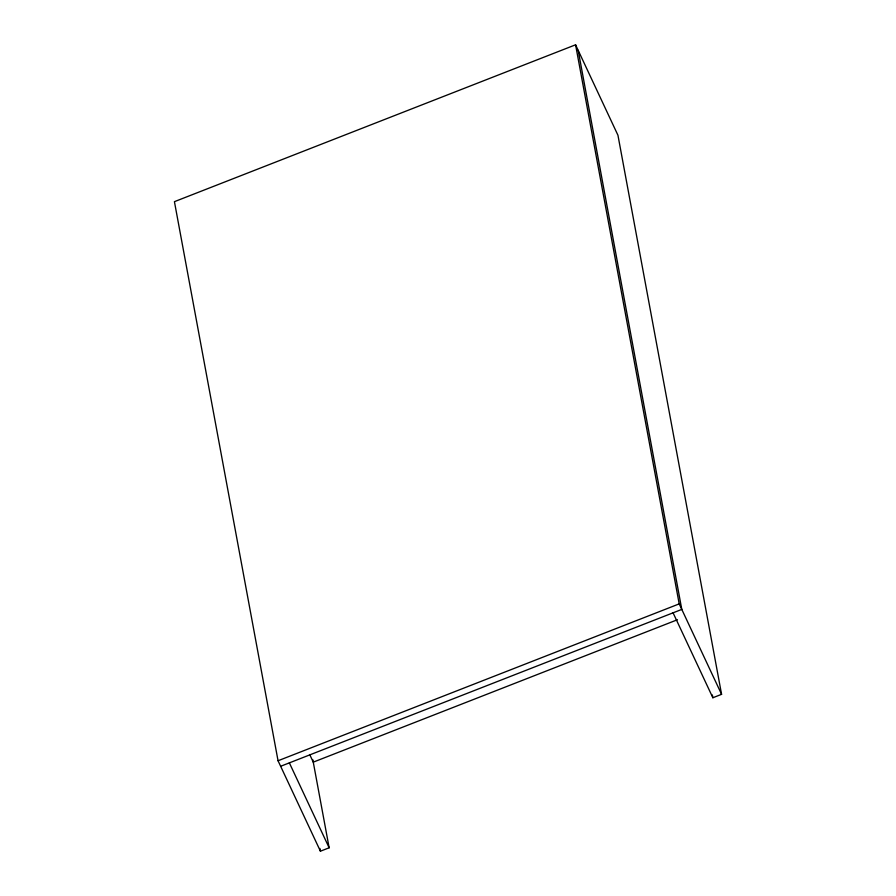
<?xml version="1.0" encoding="UTF-8"?>
<svg xmlns="http://www.w3.org/2000/svg" width="896" height="896" viewBox="0 0 896 896"><rect width="100%" height="100%" fill="white"/><g stroke="black" fill="none" stroke-linecap="round" stroke-linejoin="round"><path stroke-width="1.34" d="M673.075 612.83L712.858 697.749L721.571 694.333L617.949 135.251L575.579 44.8L174.429 201.667L278.051 760.749L320.421 851.2L329.146 847.795L312.827 759.763M278.051 760.749L679.202 603.882L575.579 44.8M280.638 766.282L681.789 609.414L578.178 50.333M677.466 619.73L313.264 762.149L309.702 754.544M679.202 603.882L721.571 694.333M289.363 762.877L329.146 847.795M712.342 694.994L712.858 697.749M319.906 848.456L320.421 851.2"/></g></svg>
